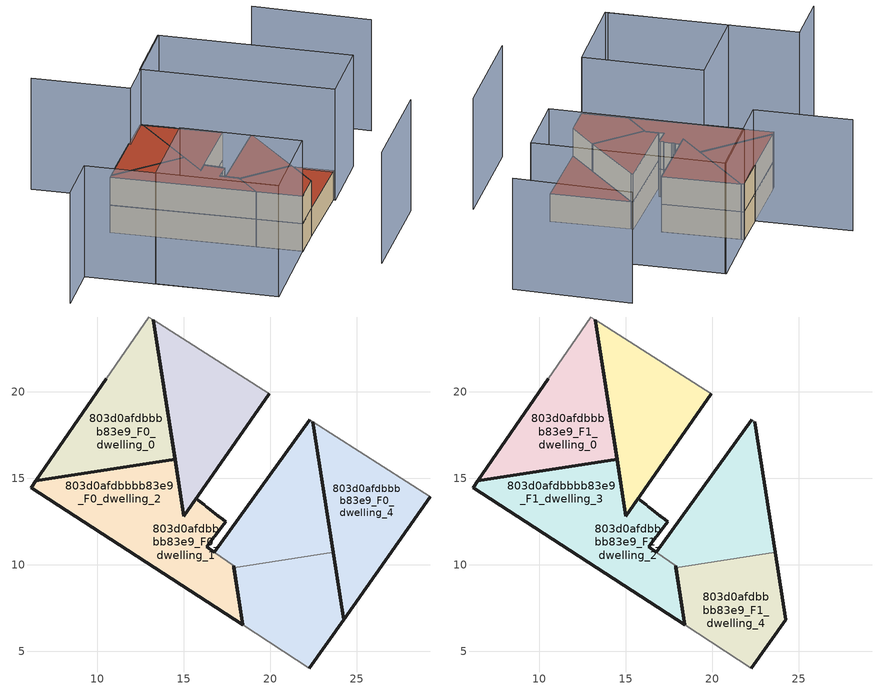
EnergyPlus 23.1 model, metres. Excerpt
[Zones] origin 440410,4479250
803d0afdbbbb83e9_F0_dwelling_0
 floor ground (EU_floor_Construction): 14.49,16.12 13.24,24.16 12.97,24.33 10.5,20.78 6.44,14.87 z0
 wall outside (EU_wall_Construction): 13.24,24.16 14.49,16.12 6.44,14.86 / 6.44,14.87 10.5,20.78 z0:3
 wall adiabatic (EU_wall_Construction): 10.5,20.78 12.97,24.33 13.24,24.16 z0:3
803d0afdbbbb83e9_F0_dwelling_1
 floor ground (EU_floor_Construction): 18.4,6.54 17.88,9.9 17.87,9.96 16.76,10.73 16.31,11.04 16.4,11.16 16.72,11.59 16.76,11.64 16.78,11.67 17.31,12.36 17.41,12.5 17.24,12.63 17.04,12.8 17.01,12.82 16.96,12.86 16.37,13.32 16.3,13.38 16.17,13.48 16.06,13.57 15.83,13.75 15.71,13.84 15,12.83 14.49,16.12 6.44,14.87 6.17,14.46 z0; 15,12.83 19.92,19.89 13.24,24.16 z0; 23.62,10.73 22.44,18.29 22.27,18.4 16.76,10.73 17.87,9.95 17.88,9.9 17.89,9.84 z0
 wall outside (EU_wall_Construction): 17.87,9.95 18.4,6.54 6.17,14.46 6.44,14.87 / 6.44,14.86 14.49,16.12 15,12.83 15.71,13.84 15.83,13.75 16.06,13.57 16.17,13.48 16.3,13.38 16.37,13.32 16.96,12.86 17.01,12.82 17.04,12.8 17.24,12.63 17.41,12.5 17.31,12.36 16.78,11.67 16.76,11.64 16.72,11.59 16.4,11.16 16.31,11.04 16.76,10.73 z0:3; 17.87,9.95,3 17.87,9.96,0 17.87,9.95,0
 wall to 803d0afdbbbb83e9_F0_dwelling_3 (EU_wall_Construction): 16.76,10.73 17.87,9.96 z0:3
803d0afdbbbb83e9_F0_dwelling_2
 floor ground (EU_floor_Construction): 18.4,6.54 17.87,9.96 16.76,10.73 16.31,11.04 16.4,11.16 16.72,11.59 16.76,11.64 16.78,11.67 17.31,12.36 17.41,12.5 17.24,12.63 17.04,12.8 17.01,12.82 16.96,12.86 16.37,13.32 16.3,13.38 16.17,13.48 16.06,13.57 15.83,13.75 15.71,13.84 15,12.83 14.49,16.12 6.44,14.87 6.17,14.46 z0; 15,12.83 19.92,19.89 13.24,24.16 z0
 wall outside (EU_wall_Construction): 19.92,19.89 15,12.83 13.24,24.16 z0:3
 wall adiabatic (EU_wall_Construction): 13.24,24.16 19.92,19.89 z0:3
803d0afdbbbb83e9_F0_dwelling_3
 floor ground (EU_floor_Construction): 23.62,10.73 22.44,18.29 22.27,18.4 16.76,10.73 17.87,9.95 17.88,9.9 17.89,9.84 z0; 18.4,6.54 17.88,9.9 17.87,9.96 16.76,10.73 16.31,11.04 16.4,11.16 16.72,11.59 16.76,11.64 16.78,11.67 17.31,12.36 17.41,12.5 17.24,12.63 17.04,12.8 17.01,12.82 16.96,12.86 16.37,13.32 16.3,13.38 16.17,13.48 16.06,13.57 15.83,13.75 15.71,13.84 15,12.83 14.49,16.12 6.44,14.87 6.17,14.46 z0; 24.22,6.84 29.24,13.95 22.44,18.29 z0
 wall outside (EU_wall_Construction): 22.44,18.29 23.62,10.73 / 17.89,9.84 17.87,9.96 / 16.76,10.73 22.27,18.4 z0:3
 wall adiabatic (EU_wall_Construction): 22.27,18.4 22.44,18.29 z0:3
 wall to 803d0afdbbbb83e9_F0_dwelling_4 (EU_wall_Construction): 23.62,10.73 17.89,9.84 z0:3
 roof outside (EU_floor_Construction): 24.22,6.84 29.24,13.95 22.44,18.29 z3
803d0afdbbbb83e9_F0_dwelling_4
 floor ground (EU_floor_Construction): 24.22,6.84 29.24,13.95 22.44,18.29 z0; 22.25,4.04 24.22,6.84 23.62,10.73 17.89,9.84 18.4,6.54 z0
 wall outside (EU_wall_Construction): 23.62,10.73 24.22,6.84 22.25,4.04 / 18.4,6.54 17.89,9.84 z0:3
 wall adiabatic (EU_wall_Construction): 22.25,4.04 18.4,6.54 z0:3
 roof outside (EU_floor_Construction): 29.24,13.95 24.22,6.84 22.44,18.29 z3
803d0afdbbbb83e9_F0_dwelling_5
 floor ground (EU_floor_Construction): 24.22,6.84 29.24,13.95 22.44,18.29 z0; 23.62,10.73 22.44,18.29 22.27,18.4 16.76,10.73 17.87,9.96 17.89,9.84 z0; 22.25,4.04 24.22,6.84 23.62,10.73 17.89,9.84 18.4,6.54 z0
 wall outside (EU_wall_Construction): 29.24,13.95 24.22,6.84 22.44,18.29 z0:3
 wall adiabatic (EU_wall_Construction): 22.44,18.29 29.24,13.95 z0:3
 roof outside (EU_roof_Construction): 22.44,18.29 23.62,10.73 17.89,9.84 17.87,9.96 16.76,10.73 22.27,18.4 z3; 29.24,13.95 24.22,6.84 22.44,18.29 z3; 23.62,10.73 24.22,6.84 22.25,4.04 18.4,6.54 17.89,9.84 z3
803d0afdbbbb83e9_F1_dwelling_0
 floor to 803d0afdbbbb83e9_F0_dwelling_0 (EU_floor_Construction): 14.49,16.12 13.24,24.16 12.97,24.33 10.5,20.78 6.44,14.87 z3
 wall outside (EU_wall_Construction): 13.24,24.16 14.49,16.12 6.44,14.86 / 6.44,14.87 10.5,20.78 z3:6
 wall adiabatic (EU_wall_Construction): 10.5,20.78 12.97,24.33 13.24,24.16 z3:6
 roof outside (EU_roof_Construction): 13.24,24.16 14.49,16.12 6.44,14.87 10.5,20.78 12.97,24.33 z6
803d0afdbbbb83e9_F1_dwelling_1
 floor outside (EU_floor_Construction): 15,12.83 19.92,19.89 13.24,24.16 z3
 floor to 803d0afdbbbb83e9_F0_dwelling_1 (EU_floor_Construction): 23.62,10.73 22.44,18.29 22.27,18.4 16.76,10.73 17.87,9.95 17.88,9.9 17.89,9.84 z3; 18.4,6.54 17.88,9.9 17.87,9.96 16.76,10.73 16.31,11.04 16.4,11.16 16.72,11.59 16.76,11.64 16.78,11.67 17.31,12.36 17.41,12.5 17.24,12.63 17.04,12.8 17.01,12.82 16.96,12.86 16.37,13.32 16.3,13.38 16.17,13.48 16.06,13.57 15.83,13.75 15.71,13.84 15,12.83 14.49,16.12 6.44,14.87 6.17,14.46 z3
 wall outside (EU_wall_Construction): 17.87,9.95 18.4,6.54 6.17,14.46 6.44,14.87 / 6.44,14.86 14.49,16.12 15,12.83 15.71,13.84 15.83,13.75 16.06,13.57 16.17,13.48 16.3,13.38 16.37,13.32 16.96,12.86 17.01,12.82 17.04,12.8 17.24,12.63 17.41,12.5 17.31,12.36 16.78,11.67 16.76,11.64 16.72,11.59 16.4,11.16 16.31,11.04 16.76,10.73 z3:6; 17.87,9.95,6 17.87,9.96,3 17.87,9.95,3
 wall to 803d0afdbbbb83e9_F1_dwelling_3 (EU_wall_Construction): 16.76,10.73 17.87,9.96 z3:6
 roof outside (EU_roof_Construction): 16.3,13.38 16.37,13.32 16.96,12.86 17.01,12.82 17.04,12.8 17.24,12.63 17.41,12.5 17.31,12.36 16.78,11.67 16.76,11.64 16.72,11.59 16.4,11.16 16.31,11.04 16.76,10.73 17.87,9.96 17.88,9.9 18.4,6.54 6.17,14.46 6.44,14.87 14.49,16.12 15,12.83 15.71,13.84 15.83,13.75 16.06,13.57 16.17,13.48 z6; 19.92,19.89 15,12.83 13.24,24.16 z6; 22.44,18.29 23.62,10.73 17.89,9.84 17.87,9.96 16.76,10.73 22.27,18.4 z6
803d0afdbbbb83e9_F1_dwelling_2
 floor to 803d0afdbbbb83e9_F0_dwelling_2 (EU_floor_Construction): 18.4,6.54 17.87,9.96 16.76,10.73 16.31,11.04 16.4,11.16 16.72,11.59 16.76,11.64 16.78,11.67 17.31,12.36 17.41,12.5 17.24,12.63 17.04,12.8 17.01,12.82 16.96,12.86 16.37,13.32 16.3,13.38 16.17,13.48 16.06,13.57 15.83,13.75 15.71,13.84 15,12.83 14.49,16.12 6.44,14.87 6.17,14.46 z3; 15,12.83 19.92,19.89 13.24,24.16 z3
 wall outside (EU_wall_Construction): 19.92,19.89 15,12.83 13.24,24.16 z3:6
 wall adiabatic (EU_wall_Construction): 13.24,24.16 19.92,19.89 z3:6
 roof outside (EU_roof_Construction): 16.3,13.38 16.37,13.32 16.96,12.86 17.01,12.82 17.04,12.8 17.24,12.63 17.41,12.5 17.31,12.36 16.78,11.67 16.76,11.64 16.72,11.59 16.4,11.16 16.31,11.04 16.76,10.73 17.87,9.95 18.4,6.54 6.17,14.46 6.44,14.87 14.49,16.12 15,12.83 15.71,13.84 15.83,13.75 16.06,13.57 16.17,13.48 z6; 19.92,19.89 15,12.83 13.24,24.16 z6
803d0afdbbbb83e9_F1_dwelling_3
 floor to 803d0afdbbbb83e9_F0_dwelling_3 (EU_floor_Construction): 22.44,18.29 23.62,10.73 17.89,9.84 17.88,9.9 17.87,9.95 16.76,10.73 22.27,18.4 z3; 16.3,13.38 16.37,13.32 16.96,12.86 17.01,12.82 17.04,12.8 17.24,12.63 17.41,12.5 17.31,12.36 16.78,11.67 16.76,11.64 16.72,11.59 16.4,11.16 16.31,11.04 16.76,10.73 17.87,9.96 17.88,9.9 18.4,6.54 6.17,14.46 6.44,14.87 14.49,16.12 15,12.83 15.71,13.84 15.83,13.75 16.06,13.57 16.17,13.48 z3
 wall outside (EU_wall_Construction): 22.44,18.29 23.62,10.73 / 17.89,9.84 17.87,9.96 / 16.76,10.73 22.27,18.4 z3:6
 wall adiabatic (EU_wall_Construction): 22.27,18.4 22.44,18.29 z3:6
 wall to 803d0afdbbbb83e9_F1_dwelling_4 (EU_wall_Construction): 23.62,10.73 17.89,9.84 z3:6
 roof outside (EU_roof_Construction): 16.3,13.38 16.37,13.32 16.96,12.86 17.01,12.82 17.04,12.8 17.24,12.63 17.41,12.5 17.31,12.36 16.78,11.67 16.76,11.64 16.72,11.59 16.4,11.16 16.31,11.04 16.76,10.73 17.87,9.96 17.88,9.9 18.4,6.54 6.17,14.46 6.44,14.87 14.49,16.12 15,12.83 15.71,13.84 15.83,13.75 16.06,13.57 16.17,13.48 z6; 22.44,18.29 23.62,10.73 17.89,9.84 17.87,9.96 16.76,10.73 22.27,18.4 z6
803d0afdbbbb83e9_F1_dwelling_4
 floor to 803d0afdbbbb83e9_F0_dwelling_4 (EU_floor_Construction): 22.25,4.04 24.22,6.84 23.62,10.73 17.89,9.84 18.4,6.54 z3
 wall outside (EU_wall_Construction): 23.62,10.73 24.22,6.84 22.25,4.04 / 18.4,6.54 17.89,9.84 z3:6
 wall adiabatic (EU_wall_Construction): 22.25,4.04 18.4,6.54 z3:6
 roof outside (EU_roof_Construction): 23.62,10.73 24.22,6.84 22.25,4.04 18.4,6.54 17.89,9.84 z6
shading: -2.82,1.34 0.48,6.3 / 0.48,6.3 16.36,-4.28 / 17.32,30.67 10.67,20.67 / 10.67,20.67 2.43,26.14 / 37.85,26.63 28.01,33.52 / 28.54,-1.09 35.22,8.78 / 16.58,-4.44 6.39,2.36 / 6.39,2.36 12.05,10.85 / 12.05,10.85 22.25,4.05 / 22.25,4.05 16.58,-4.44 / 17.23,30.73 33.46,19.91 / 33.46,19.91 29.2,13.51 / 29.2,13.51 12.97,24.33 / 12.97,24.33 17.23,30.73 z0:12
[Building]
EU S2 Campaign: North Axis=0; Terrain=City; Solar Distribution=FullExterior
[Site:Location]
Madrid: Latitude=40.5; Longitude=-3.5; Time Zone=1; Elevation=609
[SizingPeriod:WeatherFileDays]
AnnualSizingPeriod: Begin Month=1; Begin Day of Month=1; End Month=12; End Day of Month=31; Day of Week for Start Day=Monday; Use Weather File Daylight Saving Period=No; Use Weather File Rain and Snow Indicators=No
[MATERIAL]
EU_InternalMass_Material: Roughness=MediumRough; Thickness=0.1; Conductivity=1; Density=1800; Specific Heat=900; Thermal Absorptance=0.9; Solar Absorptance=0.7; Visible Absorptance=0.7
[MATERIAL:NOMASS] Roughness=MediumRough; Thermal Absorptance=0.9; Solar Absorptance=0.7; Visible Absorptance=0.7
Name | Thermal Resistance
EU_wall_NoMass | 0.419739
EU_roof_NoMass | 0.352165
EU_floor_NoMass | 0.608284
[CONSTRUCTION]
EU_wall_Construction: EU_wall_NoMass
EU_roof_Construction: EU_roof_NoMass
EU_floor_Construction: EU_floor_NoMass
EU_InternalMass_Construction: EU_InternalMass_Material
[ZONE] Type=1; Multiplier=1; Ceiling Height=autocalculate; Floor Area=autocalculate; Part of Total Floor Area=Yes
Name | Volume
803d0afdbbbb83e9_F0_dwelling_0 | 105.171
803d0afdbbbb83e9_F1_dwelling_0 | 105.172
803d0afdbbbb83e9_F0_dwelling_1; 803d0afdbbbb83e9_F1_dwelling_1 | 333.932
803d0afdbbbb83e9_F0_dwelling_2; 803d0afdbbbb83e9_F1_dwelling_2 | 244.222
803d0afdbbbb83e9_F0_dwelling_3 | 336.752
803d0afdbbbb83e9_F1_dwelling_3 | 231.564
803d0afdbbbb83e9_F0_dwelling_4 | 192.032
803d0afdbbbb83e9_F1_dwelling_4 | 86.8444
803d0afdbbbb83e9_F0_dwelling_5 | 281.727
[INTERNALMASS] Construction=EU_InternalMass_Construction
Name | Zone or ZoneList | Surface Area
803d0afdbbbb83e9_F0_dwelling_0_EU_InternalMass | 803d0afdbbbb83e9_F0_dwelling_0 | 35.0567
803d0afdbbbb83e9_F0_dwelling_1_EU_InternalMass | 803d0afdbbbb83e9_F0_dwelling_1 | 47.2865
803d0afdbbbb83e9_F0_dwelling_2_EU_InternalMass | 803d0afdbbbb83e9_F0_dwelling_2 | 34.1269
803d0afdbbbb83e9_F0_dwelling_3_EU_InternalMass | 803d0afdbbbb83e9_F0_dwelling_3 | 29.9016
803d0afdbbbb83e9_F0_dwelling_4_EU_InternalMass | 803d0afdbbbb83e9_F0_dwelling_4 | 28.9496
803d0afdbbbb83e9_F0_dwelling_5_EU_InternalMass | 803d0afdbbbb83e9_F0_dwelling_5 | 35.0627
803d0afdbbbb83e9_F1_dwelling_0_EU_InternalMass | 803d0afdbbbb83e9_F1_dwelling_0 | 53.1968
803d0afdbbbb83e9_F1_dwelling_1_EU_InternalMass | 803d0afdbbbb83e9_F1_dwelling_1 | 51.8047
803d0afdbbbb83e9_F1_dwelling_2_EU_InternalMass | 803d0afdbbbb83e9_F1_dwelling_2 | 37.5684
803d0afdbbbb83e9_F1_dwelling_3_EU_InternalMass | 803d0afdbbbb83e9_F1_dwelling_3 | 33.9091
803d0afdbbbb83e9_F1_dwelling_4_EU_InternalMass | 803d0afdbbbb83e9_F1_dwelling_4 | 33.8957
[OTHEREQUIPMENT] Fuel Type=Electricity; Design Level Calculation Method=Watts/Area; Power per Zone Floor Area=1; Fraction Latent=0; Fraction Radiant=0; Fraction Lost=0; Carbon Dioxide Generation Rate=0; EndUse Subcategory=EU_Step8_InternalGains
Name | Zone or ZoneList or Space or SpaceList | Schedule
EU_Step8_InternalGain_803d0afdbbbb83e9_F0_dwelling_0_f000 | 803d0afdbbbb83e9_F0_dwelling_0 | EU_Step8_GainSchedule_803d0afdbbbb83e9_F0_dwelling_0_f000
EU_Step8_InternalGain_803d0afdbbbb83e9_F0_dwelling_1_f000 | 803d0afdbbbb83e9_F0_dwelling_1 | EU_Step8_GainSchedule_803d0afdbbbb83e9_F0_dwelling_1_f000
EU_Step8_InternalGain_803d0afdbbbb83e9_F0_dwelling_2_f000 | 803d0afdbbbb83e9_F0_dwelling_2 | EU_Step8_GainSchedule_803d0afdbbbb83e9_F0_dwelling_2_f000
EU_Step8_InternalGain_803d0afdbbbb83e9_F0_dwelling_3_f000 | 803d0afdbbbb83e9_F0_dwelling_3 | EU_Step8_GainSchedule_803d0afdbbbb83e9_F0_dwelling_3_f000
EU_Step8_InternalGain_803d0afdbbbb83e9_F0_dwelling_4_f000 | 803d0afdbbbb83e9_F0_dwelling_4 | EU_Step8_GainSchedule_803d0afdbbbb83e9_F0_dwelling_4_f000
EU_Step8_InternalGain_803d0afdbbbb83e9_F0_dwelling_5_f000 | 803d0afdbbbb83e9_F0_dwelling_5 | EU_Step8_GainSchedule_803d0afdbbbb83e9_F0_dwelling_5_f000
EU_Step8_InternalGain_803d0afdbbbb83e9_F1_dwelling_0_f000 | 803d0afdbbbb83e9_F1_dwelling_0 | EU_Step8_GainSchedule_803d0afdbbbb83e9_F1_dwelling_0_f000
EU_Step8_InternalGain_803d0afdbbbb83e9_F1_dwelling_1_f000 | 803d0afdbbbb83e9_F1_dwelling_1 | EU_Step8_GainSchedule_803d0afdbbbb83e9_F1_dwelling_1_f000
EU_Step8_InternalGain_803d0afdbbbb83e9_F1_dwelling_2_f000 | 803d0afdbbbb83e9_F1_dwelling_2 | EU_Step8_GainSchedule_803d0afdbbbb83e9_F1_dwelling_2_f000
EU_Step8_InternalGain_803d0afdbbbb83e9_F1_dwelling_3_f000 | 803d0afdbbbb83e9_F1_dwelling_3 | EU_Step8_GainSchedule_803d0afdbbbb83e9_F1_dwelling_3_f000
EU_Step8_InternalGain_803d0afdbbbb83e9_F1_dwelling_4_f000 | 803d0afdbbbb83e9_F1_dwelling_4 | EU_Step8_GainSchedule_803d0afdbbbb83e9_F1_dwelling_4_f000
[ZONEVENTILATION:DESIGNFLOWRATE] Schedule=EU_AlwaysOn; Design Flow Rate Calculation Method=AirChanges/Hour; Air Changes per Hour=0.703302; Ventilation Type=Natural; Fan Pressure Rise=0; Fan Total Efficiency=1; Constant Term Coefficient=1; Temperature Term Coefficient=0; Velocity Term Coefficient=0; Velocity Squared Term Coefficient=0; Minimum Indoor Temperature=-100; Maximum Indoor Temperature=100; Delta Temperature=-100; Minimum Outdoor Temperature=-100; Maximum Outdoor Temperature=100; Maximum Wind Speed=40
Name | Zone or ZoneList or Space or SpaceList
EU_ConstantAir_803d0afdbbbb83e9_F0_dwelling_0 | 803d0afdbbbb83e9_F0_dwelling_0
EU_ConstantAir_803d0afdbbbb83e9_F0_dwelling_1 | 803d0afdbbbb83e9_F0_dwelling_1
EU_ConstantAir_803d0afdbbbb83e9_F0_dwelling_2 | 803d0afdbbbb83e9_F0_dwelling_2
EU_ConstantAir_803d0afdbbbb83e9_F0_dwelling_3 | 803d0afdbbbb83e9_F0_dwelling_3
EU_ConstantAir_803d0afdbbbb83e9_F0_dwelling_4 | 803d0afdbbbb83e9_F0_dwelling_4
EU_ConstantAir_803d0afdbbbb83e9_F0_dwelling_5 | 803d0afdbbbb83e9_F0_dwelling_5
EU_ConstantAir_803d0afdbbbb83e9_F1_dwelling_0 | 803d0afdbbbb83e9_F1_dwelling_0
EU_ConstantAir_803d0afdbbbb83e9_F1_dwelling_1 | 803d0afdbbbb83e9_F1_dwelling_1
EU_ConstantAir_803d0afdbbbb83e9_F1_dwelling_2 | 803d0afdbbbb83e9_F1_dwelling_2
EU_ConstantAir_803d0afdbbbb83e9_F1_dwelling_3 | 803d0afdbbbb83e9_F1_dwelling_3
EU_ConstantAir_803d0afdbbbb83e9_F1_dwelling_4 | 803d0afdbbbb83e9_F1_dwelling_4
[HVACTEMPLATE:THERMOSTAT] Constant Heating Setpoint=20; Constant Cooling Setpoint=50
EU_HeatOnly_803d0afdbbbb83e9_F0_dwelling_0; EU_HeatOnly_803d0afdbbbb83e9_F0_dwelling_1; EU_HeatOnly_803d0afdbbbb83e9_F0_dwelling_2; EU_HeatOnly_803d0afdbbbb83e9_F0_dwelling_3; EU_HeatOnly_803d0afdbbbb83e9_F0_dwelling_4; EU_HeatOnly_803d0afdbbbb83e9_F0_dwelling_5; EU_HeatOnly_803d0afdbbbb83e9_F1_dwelling_0; EU_HeatOnly_803d0afdbbbb83e9_F1_dwelling_1; EU_HeatOnly_803d0afdbbbb83e9_F1_dwelling_2; EU_HeatOnly_803d0afdbbbb83e9_F1_dwelling_3; EU_HeatOnly_803d0afdbbbb83e9_F1_dwelling_4
[HVACTEMPLATE:ZONE:IDEALLOADSAIRSYSTEM] System Availability Schedule=EU_AlwaysOn; Maximum Heating Supply Air Temperature=50; Minimum Cooling Supply Air Temperature=13; Maximum Heating Supply Air Humidity Ratio=0.0156; Minimum Cooling Supply Air Humidity Ratio=0.0077; Heating Limit=NoLimit; Cooling Limit=NoLimit; Heating Availability Schedule=EU_AlwaysOn; Cooling Availability Schedule=EU_CoolingOff; Dehumidification Control Type=ConstantSensibleHeatRatio; Cooling Sensible Heat Ratio=0.7; Dehumidification Setpoint=60; Humidification Control Type=None; Humidification Setpoint=30; Outdoor Air Method=None; Outdoor Air Flow Rate per Person=0.00944; Outdoor Air Flow Rate per Zone Floor Area=0; Outdoor Air Flow Rate per Zone=0; Demand Controlled Ventilation Type=None; Outdoor Air Economizer Type=NoEconomizer; Heat Recovery Type=None; Sensible Heat Recovery Effectiveness=0.7; Latent Heat Recovery Effectiveness=0.65
Name | Template Thermostat
803d0afdbbbb83e9_F0_dwelling_0 | EU_HeatOnly_803d0afdbbbb83e9_F0_dwelling_0
803d0afdbbbb83e9_F0_dwelling_1 | EU_HeatOnly_803d0afdbbbb83e9_F0_dwelling_1
803d0afdbbbb83e9_F0_dwelling_2 | EU_HeatOnly_803d0afdbbbb83e9_F0_dwelling_2
803d0afdbbbb83e9_F0_dwelling_3 | EU_HeatOnly_803d0afdbbbb83e9_F0_dwelling_3
803d0afdbbbb83e9_F0_dwelling_4 | EU_HeatOnly_803d0afdbbbb83e9_F0_dwelling_4
803d0afdbbbb83e9_F0_dwelling_5 | EU_HeatOnly_803d0afdbbbb83e9_F0_dwelling_5
803d0afdbbbb83e9_F1_dwelling_0 | EU_HeatOnly_803d0afdbbbb83e9_F1_dwelling_0
803d0afdbbbb83e9_F1_dwelling_1 | EU_HeatOnly_803d0afdbbbb83e9_F1_dwelling_1
803d0afdbbbb83e9_F1_dwelling_2 | EU_HeatOnly_803d0afdbbbb83e9_F1_dwelling_2
803d0afdbbbb83e9_F1_dwelling_3 | EU_HeatOnly_803d0afdbbbb83e9_F1_dwelling_3
803d0afdbbbb83e9_F1_dwelling_4 | EU_HeatOnly_803d0afdbbbb83e9_F1_dwelling_4
[SIZING:ZONE] Zone Cooling Design Supply Air Temperature Input Method=SupplyAirTemperature; Zone Cooling Design Supply Air Temperature=13; Zone Heating Design Supply Air Temperature Input Method=SupplyAirTemperature; Zone Heating Design Supply Air Temperature=50; Zone Cooling Design Supply Air Humidity Ratio=0.008; Zone Heating Design Supply Air Humidity Ratio=0.008; Cooling Design Air Flow Method=DesignDay; Cooling Design Air Flow Rate=0; Cooling Minimum Air Flow per Zone Floor Area=0.000762; Cooling Minimum Air Flow=0; Cooling Minimum Air Flow Fraction=0.2; Heating Design Air Flow Method=DesignDay; Heating Design Air Flow Rate=0; Heating Maximum Air Flow per Zone Floor Area=0.002032; Heating Maximum Air Flow=0.141576; Heating Maximum Air Flow Fraction=0.3; Account for Dedicated Outdoor Air System=No; Dedicated Outdoor Air System Control Strategy=NeutralSupplyAir; Dedicated Outdoor Air Low Setpoint Temperature for Design=autosize; Dedicated Outdoor Air High Setpoint Temperature for Design=autosize; Zone Load Sizing Method=Sensible Load Only No Latent Load; Zone Latent Cooling Design Supply Air Humidity Ratio Input Method=HumidityRatioDifference; Zone Cooling Design Supply Air Humidity Ratio Difference=0.005; Zone Latent Heating Design Supply Air Humidity Ratio Input Method=HumidityRatioDifference; Zone Humidification Design Supply Air Humidity Ratio Difference=0.005
803d0afdbbbb83e9_F0_dwelling_0; 803d0afdbbbb83e9_F0_dwelling_1; 803d0afdbbbb83e9_F0_dwelling_2; 803d0afdbbbb83e9_F0_dwelling_3; 803d0afdbbbb83e9_F0_dwelling_4; 803d0afdbbbb83e9_F0_dwelling_5; 803d0afdbbbb83e9_F1_dwelling_0; 803d0afdbbbb83e9_F1_dwelling_1; 803d0afdbbbb83e9_F1_dwelling_2; 803d0afdbbbb83e9_F1_dwelling_3; 803d0afdbbbb83e9_F1_dwelling_4
[SCHEDULE:CONSTANT]
Name | Hourly Value
EU_AlwaysOn | 1
EU_CoolingOff | 0
[SCHEDULE:FILE] Column Number=1; Rows to Skip at Top=0; Number of Hours of Data=8760; Column Separator=Comma; Interpolate to Timestep=No; Minutes per Item=60; Adjust Schedule for Daylight Savings=Yes
Name | File
EU_Step8_GainSchedule_803d0afdbbbb83e9_F0_dwelling_0_f000 | ../../schedules/803d0afdbbbb83e9/803d0afdbbbb83e9_F0_dwelling_0_f000_gain.csv
EU_Step8_GainSchedule_803d0afdbbbb83e9_F0_dwelling_1_f000 | ../../schedules/803d0afdbbbb83e9/803d0afdbbbb83e9_F0_dwelling_1_f000_gain.csv
EU_Step8_GainSchedule_803d0afdbbbb83e9_F0_dwelling_2_f000 | ../../schedules/803d0afdbbbb83e9/803d0afdbbbb83e9_F0_dwelling_2_f000_gain.csv
EU_Step8_GainSchedule_803d0afdbbbb83e9_F0_dwelling_3_f000 | ../../schedules/803d0afdbbbb83e9/803d0afdbbbb83e9_F0_dwelling_3_f000_gain.csv
EU_Step8_GainSchedule_803d0afdbbbb83e9_F0_dwelling_4_f000 | ../../schedules/803d0afdbbbb83e9/803d0afdbbbb83e9_F0_dwelling_4_f000_gain.csv
EU_Step8_GainSchedule_803d0afdbbbb83e9_F0_dwelling_5_f000 | ../../schedules/803d0afdbbbb83e9/803d0afdbbbb83e9_F0_dwelling_5_f000_gain.csv
EU_Step8_GainSchedule_803d0afdbbbb83e9_F1_dwelling_0_f000 | ../../schedules/803d0afdbbbb83e9/803d0afdbbbb83e9_F1_dwelling_0_f000_gain.csv
EU_Step8_GainSchedule_803d0afdbbbb83e9_F1_dwelling_1_f000 | ../../schedules/803d0afdbbbb83e9/803d0afdbbbb83e9_F1_dwelling_1_f000_gain.csv
EU_Step8_GainSchedule_803d0afdbbbb83e9_F1_dwelling_2_f000 | ../../schedules/803d0afdbbbb83e9/803d0afdbbbb83e9_F1_dwelling_2_f000_gain.csv
EU_Step8_GainSchedule_803d0afdbbbb83e9_F1_dwelling_3_f000 | ../../schedules/803d0afdbbbb83e9/803d0afdbbbb83e9_F1_dwelling_3_f000_gain.csv
EU_Step8_GainSchedule_803d0afdbbbb83e9_F1_dwelling_4_f000 | ../../schedules/803d0afdbbbb83e9/803d0afdbbbb83e9_F1_dwelling_4_f000_gain.csv
